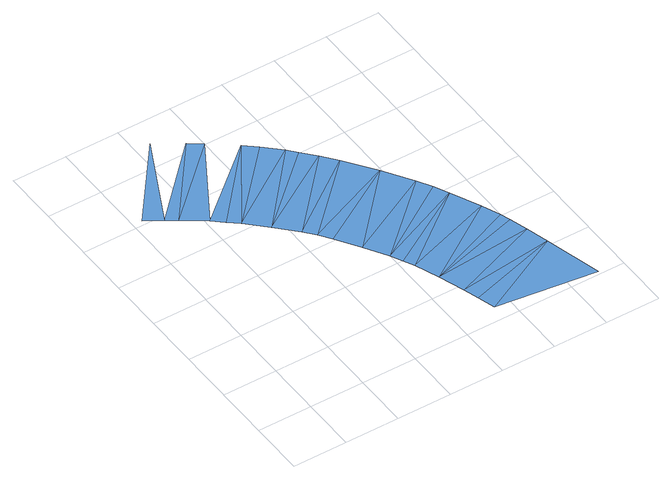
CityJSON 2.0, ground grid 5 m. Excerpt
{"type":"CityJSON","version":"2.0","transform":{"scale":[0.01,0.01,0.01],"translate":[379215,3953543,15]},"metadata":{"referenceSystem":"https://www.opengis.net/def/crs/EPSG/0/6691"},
"CityObjects":{
"waterbody1":{"type":"WaterBody","attributes":{"name":"妙正寺川","class":"1030"},"geometry":[{"type":"MultiSurface","lod":"1","boundaries":[[[0,1,2]],[[3,2,4]],[[5,3,4]],[[6,7,8]],[[4,7,5]],[[6,8,9]],[[10,9,11]],[[12,6,9]],[[13,11,14]],[[10,12,9]],[[15,14,16]],[[17,10,11]],[[18,16,19]],[[13,17,11]],[[18,19,20]],[[15,13,14]],[[21,20,22]],[[23,22,24]],[[23,24,25]],[[26,25,27]],[[28,29,30]],[[31,27,32]],[[28,32,29]],[[21,18,20]],[[33,21,22]],[[23,33,22]],[[16,18,15]],[[26,23,25]],[[34,26,27]],[[35,28,30]],[[36,34,27]],[[31,36,27]],[[28,31,32]]]}]}
},
"vertices":[
[628,3230,124],[73,2519,125],[226,2430,123],[867,3076,122],[319,2368,123],[988,2993,121],[1220,2816,119],[524,2221,121],[624,2140,119],[719,2059,118],[1484,2576,116],[893,1893,115],[1334,2719,118],[1670,2374,113],[1065,1715,112],[1781,2240,111],[1149,1619,111],[1559,2498,114],[1984,1966,109],[1228,1515,109],[1371,1303,107],[2154,1707,107],[1496,1097,106],[2301,1444,105],[1550,996,105],[1599,895,104],[2426,1179,103],[1685,684,102],[2637,547,102],[1811,303,101],[1855,140,106],[2580,755,100],[1768,446,99],[2230,1578,106],[2496,1011,102],[2767,11,117],[2529,920,101]
]}
